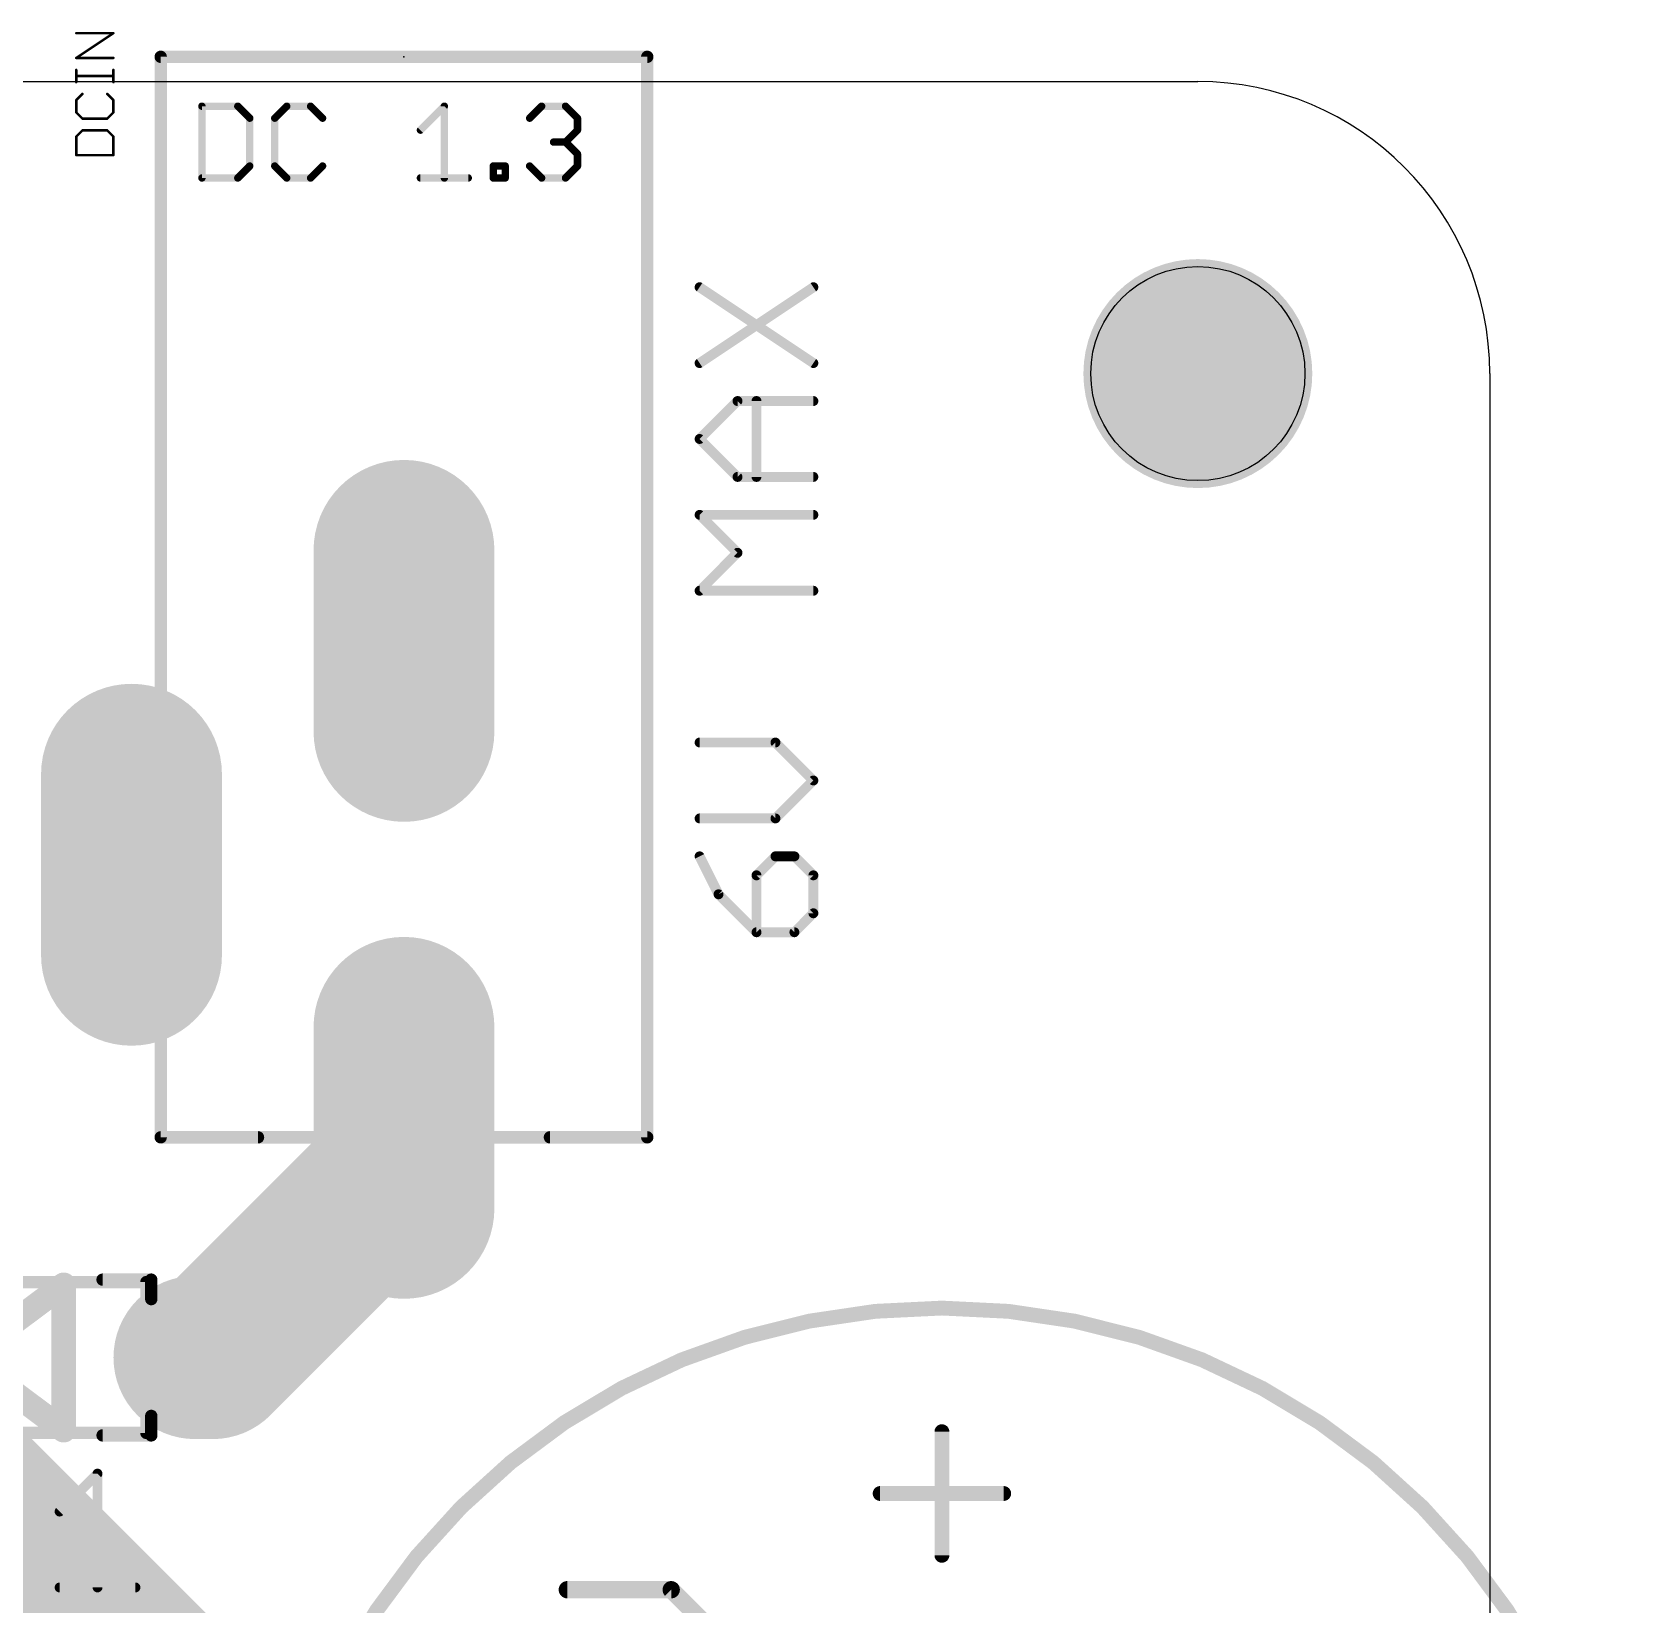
# Model space of a CAD drawing. Extents: x 0 to 46.4, y -16.3 to 38.5.
# Drawn here: x 30.02 to 46.43, y 22.36 to 38.51 of the extents above; entities that cross this region are included whole.
import ezdxf

# ---------------------------------------------------------------- set-up
doc = ezdxf.new("R2010")
doc.units = 0
for name, color, linetype in [('1', 12, 'CONTINUOUS'), ('17', 110, 'CONTINUOUS'), ('20', 53, 'CONTINUOUS'), ('21', 40, 'CONTINUOUS'), ('23', 53, 'CONTINUOUS'), ('27', 253, 'CONTINUOUS'), ('29', 253, 'CONTINUOUS'), ('51', 253, 'CONTINUOUS')]:
    doc.layers.add(name, color=color, linetype=linetype)

# ---------------------------------------------------------------- blocks, each defined once
blk = doc.blocks.new('LONGP100')
at = {"const_width": 1}
blk.add_lwpolyline([(-0.5, 0), (0.5, 0)], dxfattribs=at)
at = {"const_width": 0.5}
for points in [[(-0.5, 0.25, 1), (-0.5, -0.25)], [(0.5, -0.25, 1), (0.5, 0.25)]]:
    blk.add_lwpolyline(points, format="xyb", dxfattribs=at)
blk = doc.blocks.new('ROUNDP')
at = {"const_width": 0.5}
blk.add_lwpolyline([(0, -0.25, 1), (0, 0.25, 1), (0, -0.25)], format="xyb", dxfattribs=at)
blk = doc.blocks.new('RECT')
blk.add_solid([(-0.5, -0.5), (0.5, -0.5), (-0.5, 0.5), (0.5, 0.5)])

msp = doc.modelspace()

# ---------------------------------------------------------------- linework, layer by layer
at = {"layer": '1', "const_width": 1.6764}
for points in [[(33.842, 26.857), (33.842, 27.354)], [(31.877, 24.892), (33.842, 26.857)], [(31.932, 20.955), (27.995, 24.892)], [(31.695, 24.892), (31.877, 24.892)]]:
    msp.add_lwpolyline(points, dxfattribs=at)
at = {"layer": '1', "const_width": 0.8382}
for points in [[(34.2611, 27.354, 1), (33.4229, 27.354)], [(34.1383, 26.5607, 1), (33.5457, 27.1533)], [(33.4229, 26.857, 1), (34.2611, 26.857)], [(31.695, 25.3111, 1), (31.695, 24.4729)], [(31.5807, 25.1883, 1), (32.1733, 24.5957)], [(31.877, 24.4729, 1), (31.877, 25.3111)]]:
    msp.add_lwpolyline(points, format="xyb", dxfattribs=at)
at = {"layer": '20'}
for p, q in [((3, 38), (42, 38)), ((45, 35), (45, 3))]:
    msp.add_line(p, q, dxfattribs=at)
msp.add_circle((42, 35), 1.1, dxfattribs=at)
msp.add_arc((42, 35), 3, 0, 90, dxfattribs=at)
at = {"layer": '21'}
for points, const_width in [([(31.342, 38.2858, 1), (31.342, 38.2223)], 0.0635), ([(31.3738, 38.254, 1), (31.3103, 38.254)], 0.0635), ([(36.3738, 38.254, 1), (36.3102, 38.254)], 0.0635), ([(36.342, 38.2223, 1), (36.342, 38.2858)], 0.0635), ([(36.8939, 35.9085, 1), (36.8657, 35.8662)], 0.0508), ([(38.0633, 35.8662, 1), (38.0351, 35.9085)], 0.0508), ([(36.8657, 35.1289, 1), (36.8939, 35.0867)], 0.0508), ([(38.0351, 35.0867, 1), (38.0633, 35.1289)], 0.0508), ([(37.2696, 34.7434, 1), (37.2696, 34.6926)], 0.0508), ([(37.2876, 34.7, 1), (37.2516, 34.7359)], 0.0508), ([(37.4899, 34.718, 1), (37.4391, 34.718)], 0.0508), ([(38.0492, 34.6926, 1), (38.0492, 34.7434)], 0.0508), ([(36.8978, 34.3461, 1), (36.8618, 34.3102)], 0.0508), ([(36.8618, 34.3461, 1), (36.8978, 34.3102)], 0.0508), ([(37.2696, 33.9638, 1), (37.2696, 33.913)], 0.0508), ([(37.2516, 33.9204, 1), (37.2876, 33.9563)], 0.0508), ([(38.0492, 33.913, 1), (38.0492, 33.9638)], 0.0508), ([(37.4391, 33.9384, 1), (37.4899, 33.9384)], 0.0508), ([(36.8978, 33.5665, 1), (36.8618, 33.5306)], 0.0508), ([(36.8798, 33.574, 1), (36.8798, 33.5232)], 0.0508), ([(38.0492, 33.5232, 1), (38.0492, 33.574)], 0.0508), ([(37.2876, 33.1408, 1), (37.2516, 33.1767)], 0.0508), ([(37.2516, 33.1408, 1), (37.2876, 33.1767)], 0.0508), ([(36.8618, 32.787, 1), (36.8978, 32.751)], 0.0508), ([(36.8798, 32.7944, 1), (36.8798, 32.7436)], 0.0508), ([(38.0492, 32.7436, 1), (38.0492, 32.7944)], 0.0508), ([(36.8798, 31.2352, 1), (36.8798, 31.1844)], 0.0508), ([(37.6774, 31.2278, 1), (37.6414, 31.1918)], 0.0508), ([(37.6594, 31.1844, 1), (37.6594, 31.2352)], 0.0508), ([(38.0672, 30.802, 1), (38.0312, 30.838)], 0.0508), ([(38.0312, 30.802, 1), (38.0672, 30.838)], 0.0508), ([(36.8798, 30.4556, 1), (36.8798, 30.4048)], 0.0508), ([(37.6414, 30.4482, 1), (37.6774, 30.4122)], 0.0508), ([(37.6594, 30.4048, 1), (37.6594, 30.4556)], 0.0508), ([(36.9025, 30.0518, 1), (36.8571, 30.029)], 0.0508), ([(37.6594, 30.0658, 1), (37.6594, 30.015)], 0.0508), ([(37.6774, 30.0224, 1), (37.6414, 30.0584)], 0.0508), ([(37.8723, 30.0584, 1), (37.8363, 30.0224)], 0.0508), ([(37.8543, 30.015, 1), (37.8543, 30.0658)], 0.0508), ([(37.4465, 29.8635, 1), (37.4825, 29.8275)], 0.0508), ([(37.4899, 29.8455, 1), (37.4391, 29.8455)], 0.0508), ([(38.0746, 29.8455, 1), (38.0238, 29.8455)], 0.0508), ([(38.0312, 29.8275, 1), (38.0672, 29.8635)], 0.0508), ([(37.0927, 29.6686, 1), (37.0567, 29.6326)], 0.0508), ([(37.052, 29.6392, 1), (37.0974, 29.662)], 0.0508), ([(38.0238, 29.4557, 1), (38.0746, 29.4557)], 0.0508), ([(38.0672, 29.4377, 1), (38.0312, 29.4737)], 0.0508), ([(37.4645, 29.2862, 1), (37.4645, 29.2354)], 0.0508), ([(37.4391, 29.2608, 1), (37.4899, 29.2608)], 0.0508), ([(37.4465, 29.2428, 1), (37.4825, 29.2788)], 0.0508), ([(37.8363, 29.2788, 1), (37.8723, 29.2428)], 0.0508), ([(37.8543, 29.2354, 1), (37.8543, 29.2862)], 0.0508), ([(31.342, 27.1857, 1), (31.342, 27.1223)], 0.0635), ([(31.3103, 27.154, 1), (31.3738, 27.154)], 0.0635), ([(32.342, 27.1223, 1), (32.342, 27.1857)], 0.0635), ([(35.342, 27.1857, 1), (35.342, 27.1223)], 0.0635), ([(36.3102, 27.154, 1), (36.3738, 27.154)], 0.0635), ([(36.342, 27.1223, 1), (36.342, 27.1857)], 0.0635), ([(30.4085, 25.638, 1), (30.2815, 25.638)], 0.127), ([(30.383, 25.5871, 1), (30.307, 25.6889)], 0.127), ([(30.745, 25.7237, 1), (30.745, 25.6603)], 0.0635), ([(31.2767, 25.692, 1), (31.2133, 25.692)], 0.0635), ([(31.245, 25.6603, 1), (31.245, 25.7237)], 0.0635), ([(31.2133, 25.492, 1), (31.2767, 25.492)], 0.0635), ([(39.37, 11.43, 1), (39.37, 25.4, 1), (39.37, 11.43)], 0.1524), ([(31.2767, 24.292, 1), (31.2133, 24.292)], 0.0635), ([(30.2815, 24.146, 1), (30.4085, 24.146)], 0.127), ([(30.307, 24.0951, 1), (30.383, 24.1969)], 0.127), ([(30.745, 24.1238, 1), (30.745, 24.0603)], 0.0635), ([(31.245, 24.0603, 1), (31.245, 24.1238)], 0.0635), ([(39.4081, 24.13, 1), (39.3319, 24.13)], 0.0762), ([(31.2133, 24.092, 1), (31.2767, 24.092)], 0.0635), ([(30.7184, 23.6992, 1), (30.6676, 23.6992)], 0.0508), ([(30.711, 23.6812, 1), (30.675, 23.7172)], 0.0508), ([(38.735, 23.5331, 1), (38.735, 23.4569)], 0.0762), ([(40.005, 23.4569, 1), (40.005, 23.5331)], 0.0762), ([(30.2852, 23.3274, 1), (30.3212, 23.2914)], 0.0508), ([(39.3319, 22.86, 1), (39.4081, 22.86)], 0.0762), ([(30.3032, 22.5552, 1), (30.3032, 22.5044)], 0.0508), ([(30.6676, 22.5298, 1), (30.7184, 22.5298)], 0.0508), ([(31.0828, 22.5044, 1), (31.0828, 22.5552)], 0.0508)]:
    msp.add_lwpolyline(points, format="xyb", dxfattribs=dict(at, const_width=const_width))
for points, const_width in [([(31.342, 27.154), (31.342, 38.254)], 0.127), ([(36.342, 38.254), (31.342, 38.254)], 0.127), ([(36.342, 27.154), (36.342, 38.254)], 0.127), ([(36.8798, 35.1078), (38.0492, 35.8874)], 0.1016), ([(36.8798, 35.8874), (38.0492, 35.1078)], 0.1016), ([(36.8798, 34.3282), (37.2696, 34.718)], 0.1016), ([(37.2696, 34.718), (38.0492, 34.718)], 0.1016), ([(37.4645, 33.9384), (37.4645, 34.718)], 0.1016), ([(37.2696, 33.9384), (36.8798, 34.3282)], 0.1016), ([(38.0492, 33.9384), (37.2696, 33.9384)], 0.1016), ([(37.2696, 33.1588), (36.8798, 33.5486)], 0.1016), ([(36.8798, 33.5486), (38.0492, 33.5486)], 0.1016), ([(36.8798, 32.769), (37.2696, 33.1588)], 0.1016), ([(38.0492, 32.769), (36.8798, 32.769)], 0.1016), ([(37.6594, 31.2098), (36.8798, 31.2098)], 0.1016), ([(38.0492, 30.82), (37.6594, 31.2098)], 0.1016), ([(37.6594, 30.4302), (38.0492, 30.82)], 0.1016), ([(36.8798, 30.4302), (37.6594, 30.4302)], 0.1016), ([(36.8798, 30.0404), (37.0747, 29.6506)], 0.1016), ([(37.6594, 30.0404), (37.4645, 29.8455)], 0.1016), ([(37.8543, 30.0404), (37.6594, 30.0404)], 0.1016), ([(38.0492, 29.8455), (37.8543, 30.0404)], 0.1016), ([(37.4645, 29.8455), (37.4645, 29.2608)], 0.1016), ([(38.0492, 29.4557), (38.0492, 29.8455)], 0.1016), ([(37.0747, 29.6506), (37.4645, 29.2608)], 0.1016), ([(37.8543, 29.2608), (38.0492, 29.4557)], 0.1016), ([(37.4645, 29.2608), (37.8543, 29.2608)], 0.1016), ([(32.342, 27.154), (31.342, 27.154)], 0.127), ([(36.342, 27.154), (35.342, 27.154)], 0.127), ([(29.345, 24.892), (30.345, 25.638)], 0.254), ([(30.345, 25.638), (30.345, 24.146)], 0.254), ([(31.245, 25.692), (30.745, 25.692)], 0.127), ([(31.245, 25.492), (31.245, 25.692)], 0.127), ([(30.345, 24.146), (29.345, 24.892)], 0.254), ([(31.245, 24.292), (31.245, 24.092)], 0.127), ([(31.245, 24.092), (30.745, 24.092)], 0.127), ([(39.37, 24.13), (39.37, 22.86)], 0.1524), ([(30.3032, 23.3094), (30.693, 23.6992)], 0.1016), ([(30.693, 23.6992), (30.693, 22.5298)], 0.1016), ([(38.735, 23.495), (40.005, 23.495)], 0.1524), ([(30.3032, 22.5298), (31.0828, 22.5298)], 0.1016)]:
    msp.add_lwpolyline(points, dxfattribs=dict(at, const_width=const_width))
at = {"layer": '23'}
msp.add_point((33.842, 38.254), dxfattribs=at)
at = {"layer": '27'}
for points, const_width in [([(30.4744, 38.5031, 1), (30.4744, 38.4904)], 0.0127), ([(30.8592, 38.4914, 1), (30.8522, 38.502)], 0.0127), ([(30.8557, 38.4904, 1), (30.8557, 38.5031)], 0.0127), ([(30.4744, 38.2488, 1), (30.4744, 38.2361)], 0.0127), ([(30.4709, 38.2478, 1), (30.4779, 38.2372)], 0.0127), ([(30.8557, 38.2361, 1), (30.8557, 38.2488)], 0.0127), ([(30.4807, 38.1201, 1), (30.468, 38.1201)], 0.0127), ([(30.8621, 38.1201, 1), (30.8494, 38.1201)], 0.0127), ([(30.4744, 38.0629, 1), (30.4744, 38.0502)], 0.0127), ([(30.468, 37.993, 1), (30.4807, 37.993)], 0.0127), ([(30.8494, 37.993, 1), (30.8621, 37.993)], 0.0127), ([(30.8557, 38.0502, 1), (30.8557, 38.0629)], 0.0127), ([(30.4807, 37.8095, 1), (30.468, 37.8095)], 0.0127), ([(30.4699, 37.814, 1), (30.4789, 37.805)], 0.0127), ([(30.5424, 37.8685, 1), (30.5334, 37.8775)], 0.0127), ([(30.7966, 37.8775, 1), (30.7877, 37.8685)], 0.0127), ([(30.8621, 37.8095, 1), (30.8494, 37.8095)], 0.0127), ([(30.8512, 37.805, 1), (30.8602, 37.814)], 0.0127), ([(30.4789, 37.6869, 1), (30.4699, 37.6779)], 0.0127), ([(30.468, 37.6824, 1), (30.4807, 37.6824)], 0.0127), ([(30.5379, 37.6252, 1), (30.5379, 37.6125)], 0.0127), ([(30.5334, 37.6143, 1), (30.5424, 37.6233)], 0.0127), ([(30.7877, 37.6233, 1), (30.7966, 37.6143)], 0.0127), ([(30.7921, 37.6125, 1), (30.7921, 37.6252)], 0.0127), ([(30.8494, 37.6824, 1), (30.8621, 37.6824)], 0.0127), ([(30.8602, 37.6779, 1), (30.8512, 37.6869)], 0.0127), ([(30.4807, 37.4353, 1), (30.468, 37.4353)], 0.0127), ([(30.4699, 37.4398, 1), (30.4789, 37.4308)], 0.0127), ([(30.5379, 37.5052, 1), (30.5379, 37.4925)], 0.0127), ([(30.5424, 37.4943, 1), (30.5334, 37.5033)], 0.0127), ([(30.7966, 37.5033, 1), (30.7877, 37.4943)], 0.0127), ([(30.7921, 37.4925, 1), (30.7921, 37.5052)], 0.0127), ([(30.8621, 37.4353, 1), (30.8494, 37.4353)], 0.0127), ([(30.8512, 37.4308, 1), (30.8602, 37.4398)], 0.0127), ([(30.4744, 37.251, 1), (30.4744, 37.2383)], 0.0127), ([(30.8557, 37.2383, 1), (30.8557, 37.251)], 0.0127), ([(30.468, 37.2446, 1), (30.4807, 37.2446)], 0.0127), ([(30.8494, 37.2446, 1), (30.8621, 37.2446)], 0.0127), ([(35.5205, 22.5509, 1), (35.5205, 22.462)], 0.0889), ([(36.6197, 22.5379, 1), (36.5568, 22.475)], 0.0889), ([(36.5882, 22.462, 1), (36.5882, 22.5509)], 0.0889)]:
    msp.add_lwpolyline(points, format="xyb", dxfattribs=dict(at, const_width=const_width))
for points, const_width in [([(30.4744, 38.2425), (30.8557, 38.4967)], 0.0254), ([(30.8557, 38.4967), (30.4744, 38.4967)], 0.0254), ([(30.8557, 38.2425), (30.4744, 38.2425)], 0.0254), ([(30.4744, 37.993), (30.4744, 38.1201)], 0.0254), ([(30.8557, 37.993), (30.8557, 38.1201)], 0.0254), ([(30.8557, 38.0566), (30.4744, 38.0566)], 0.0254), ([(30.5379, 37.873), (30.4744, 37.8095)], 0.0254), ([(30.4744, 37.8095), (30.4744, 37.6824)], 0.0254), ([(30.8557, 37.8095), (30.7921, 37.873)], 0.0254), ([(30.8557, 37.6824), (30.8557, 37.8095)], 0.0254), ([(30.4744, 37.6824), (30.5379, 37.6188)], 0.0254), ([(30.5379, 37.6188), (30.7921, 37.6188)], 0.0254), ([(30.7921, 37.6188), (30.8557, 37.6824)], 0.0254), ([(30.5379, 37.4988), (30.4744, 37.4353)], 0.0254), ([(30.4744, 37.4353), (30.4744, 37.2446)], 0.0254), ([(30.7921, 37.4988), (30.5379, 37.4988)], 0.0254), ([(30.8557, 37.4353), (30.7921, 37.4988)], 0.0254), ([(30.8557, 37.2446), (30.8557, 37.4353)], 0.0254), ([(30.4744, 37.2446), (30.8557, 37.2446)], 0.0254), ([(36.5882, 22.5064), (35.5205, 22.5064)], 0.1778), ([(37.1221, 21.9726), (36.5882, 22.5064)], 0.1778)]:
    msp.add_lwpolyline(points, dxfattribs=dict(at, const_width=const_width))
at = {"layer": '29', "const_width": 1.1762}
msp.add_lwpolyline([(42, 34.4119, 1), (42, 35.5881, 1), (42, 34.4119)], format="xyb", dxfattribs=at)
at = {"layer": '51'}
for points, const_width in [([(31.342, 38.2858, 1), (31.342, 38.2223)], 0.0635), ([(31.3738, 38.254, 1), (31.3103, 38.254)], 0.0635), ([(36.3738, 38.254, 1), (36.3102, 38.254)], 0.0635), ([(36.342, 38.2223, 1), (36.342, 38.2858)], 0.0635), ([(31.7658, 37.7656, 1), (31.7658, 37.7275)], 0.0381), ([(31.7849, 37.7465, 1), (31.7468, 37.7465)], 0.0381), ([(32.1479, 37.76, 1), (32.121, 37.7331)], 0.0381), ([(32.1344, 37.7275, 1), (32.1344, 37.7656)], 0.0381), ([(32.6371, 37.7656, 1), (32.6371, 37.7275)], 0.0381), ([(32.6506, 37.7331, 1), (32.6236, 37.76)], 0.0381), ([(32.8963, 37.76, 1), (32.8694, 37.7331)], 0.0381), ([(32.8828, 37.7275, 1), (32.8828, 37.7656)], 0.0381), ([(34.2759, 37.7465, 1), (34.2378, 37.7465)], 0.0381), ([(34.2703, 37.7331, 1), (34.2433, 37.76)], 0.0381), ([(35.2566, 37.7656, 1), (35.2566, 37.7275)], 0.0381), ([(35.27, 37.7331, 1), (35.2431, 37.76)], 0.0381), ([(35.5158, 37.76, 1), (35.4888, 37.7331)], 0.0381), ([(35.5023, 37.7275, 1), (35.5023, 37.7656)], 0.0381), ([(32.2764, 37.6237, 1), (32.2383, 37.6237)], 0.0381), ([(32.2438, 37.6102, 1), (32.2708, 37.6371)], 0.0381), ([(32.5333, 37.6237, 1), (32.4952, 37.6237)], 0.0381), ([(32.5008, 37.6371, 1), (32.5277, 37.6102)], 0.0381), ([(32.9922, 37.6102, 1), (33.0192, 37.6371)], 0.0381), ([(35.1202, 37.6371, 1), (35.1472, 37.6102)], 0.0381), ([(35.6442, 37.6237, 1), (35.6061, 37.6237)], 0.0381), ([(35.6117, 37.6102, 1), (35.6386, 37.6371)], 0.0381), ([(33.9976, 37.5143, 1), (34.0245, 37.4873)], 0.0381), ([(35.6061, 37.5008, 1), (35.6442, 37.5008)], 0.0381), ([(35.6386, 37.4873, 1), (35.6117, 37.5143)], 0.0381), ([(35.3794, 37.397, 1), (35.3794, 37.3589)], 0.0381), ([(35.5158, 37.3914, 1), (35.4888, 37.3644)], 0.0381), ([(35.4888, 37.3914, 1), (35.5158, 37.3644)], 0.0381), ([(35.5023, 37.3589, 1), (35.5023, 37.397)], 0.0381), ([(35.6442, 37.255, 1), (35.6061, 37.255)], 0.0381), ([(35.6117, 37.2416, 1), (35.6386, 37.2685)], 0.0381), ([(32.2383, 37.1322, 1), (32.2764, 37.1322)], 0.0381), ([(32.2708, 37.1187, 1), (32.2438, 37.1456)], 0.0381), ([(32.4952, 37.1322, 1), (32.5333, 37.1322)], 0.0381), ([(32.5277, 37.1456, 1), (32.5008, 37.1187)], 0.0381), ([(33.0192, 37.1187, 1), (32.9922, 37.1456)], 0.0381), ([(34.7785, 37.1322, 1), (34.7404, 37.1322)], 0.0381), ([(34.7595, 37.1512, 1), (34.7595, 37.1131)], 0.0381), ([(34.9014, 37.1322, 1), (34.8633, 37.1322)], 0.0381), ([(34.8823, 37.1131, 1), (34.8823, 37.1512)], 0.0381), ([(35.1472, 37.1456, 1), (35.1202, 37.1187)], 0.0381), ([(35.6061, 37.1322, 1), (35.6442, 37.1322)], 0.0381), ([(35.6386, 37.1187, 1), (35.6117, 37.1456)], 0.0381), ([(31.7658, 37.0284, 1), (31.7658, 36.9903)], 0.0381), ([(31.7468, 37.0093, 1), (31.7849, 37.0093)], 0.0381), ([(32.121, 37.0228, 1), (32.1479, 36.9958)], 0.0381), ([(32.1344, 36.9903, 1), (32.1344, 37.0284)], 0.0381), ([(32.6371, 37.0284, 1), (32.6371, 36.9903)], 0.0381), ([(32.6236, 36.9958, 1), (32.6506, 37.0228)], 0.0381), ([(32.8694, 37.0228, 1), (32.8963, 36.9958)], 0.0381), ([(32.8828, 36.9903, 1), (32.8828, 37.0284)], 0.0381), ([(34.0111, 37.0284, 1), (34.0111, 36.9903)], 0.0381), ([(34.2378, 37.0093, 1), (34.2759, 37.0093)], 0.0381), ([(34.5025, 36.9903, 1), (34.5025, 37.0284)], 0.0381), ([(34.7595, 37.0284, 1), (34.7595, 36.9903)], 0.0381), ([(34.7404, 37.0093, 1), (34.7785, 37.0093)], 0.0381), ([(34.8633, 37.0093, 1), (34.9014, 37.0093)], 0.0381), ([(34.8823, 36.9903, 1), (34.8823, 37.0284)], 0.0381), ([(35.2566, 37.0284, 1), (35.2566, 36.9903)], 0.0381), ([(35.2431, 36.9958, 1), (35.27, 37.0228)], 0.0381), ([(35.4888, 37.0228, 1), (35.5158, 36.9958)], 0.0381), ([(35.5023, 36.9903, 1), (35.5023, 37.0284)], 0.0381), ([(31.342, 27.1857, 1), (31.342, 27.1223)], 0.0635), ([(31.3103, 27.154, 1), (31.3738, 27.154)], 0.0635), ([(36.3102, 27.154, 1), (36.3738, 27.154)], 0.0635), ([(36.342, 27.1223, 1), (36.342, 27.1857)], 0.0635), ([(31.2267, 25.667, 1), (31.1633, 25.667)], 0.0635), ([(31.195, 25.6353, 1), (31.195, 25.6988)], 0.0635), ([(31.1633, 24.117, 1), (31.2267, 24.117)], 0.0635), ([(31.195, 24.0853, 1), (31.195, 24.1487)], 0.0635)]:
    msp.add_lwpolyline(points, format="xyb", dxfattribs=dict(at, const_width=const_width))
for points, const_width in [([(31.342, 27.154), (31.342, 38.254)], 0.127), ([(36.342, 38.254), (31.342, 38.254)], 0.127), ([(36.342, 27.154), (36.342, 38.254)], 0.127), ([(31.7658, 37.7465), (31.7658, 37.0093)], 0.0762), ([(32.1344, 37.7465), (31.7658, 37.7465)], 0.0762), ([(32.2573, 37.6237), (32.1344, 37.7465)], 0.0762), ([(32.6371, 37.7465), (32.5142, 37.6237)], 0.0762), ([(32.8828, 37.7465), (32.6371, 37.7465)], 0.0762), ([(33.0057, 37.6237), (32.8828, 37.7465)], 0.0762), ([(34.0111, 37.5008), (34.2568, 37.7465)], 0.0762), ([(34.2568, 37.7465), (34.2568, 37.0093)], 0.0762), ([(35.1337, 37.6237), (35.2566, 37.7465)], 0.0762), ([(35.2566, 37.7465), (35.5023, 37.7465)], 0.0762), ([(35.5023, 37.7465), (35.6252, 37.6237)], 0.0762), ([(32.2573, 37.1322), (32.2573, 37.6237)], 0.0762), ([(32.5142, 37.6237), (32.5142, 37.1322)], 0.0762), ([(35.6252, 37.6237), (35.6252, 37.5008)], 0.0762), ([(35.6252, 37.5008), (35.5023, 37.3779)], 0.0762), ([(35.5023, 37.3779), (35.3794, 37.3779)], 0.0762), ([(35.5023, 37.3779), (35.6252, 37.255)], 0.0762), ([(35.6252, 37.255), (35.6252, 37.1322)], 0.0762), ([(32.1344, 37.0093), (32.2573, 37.1322)], 0.0762), ([(32.5142, 37.1322), (32.6371, 37.0093)], 0.0762), ([(32.8828, 37.0093), (33.0057, 37.1322)], 0.0762), ([(34.7595, 37.0093), (34.7595, 37.1322)], 0.0762), ([(34.7595, 37.1322), (34.8823, 37.1322)], 0.0762), ([(34.8823, 37.1322), (34.8823, 37.0093)], 0.0762), ([(35.2566, 37.0093), (35.1337, 37.1322)], 0.0762), ([(35.6252, 37.1322), (35.5023, 37.0093)], 0.0762), ([(31.7658, 37.0093), (32.1344, 37.0093)], 0.0762), ([(32.6371, 37.0093), (32.8828, 37.0093)], 0.0762), ([(34.0111, 37.0093), (34.5025, 37.0093)], 0.0762), ([(34.8823, 37.0093), (34.7595, 37.0093)], 0.0762), ([(35.5023, 37.0093), (35.2566, 37.0093)], 0.0762), ([(36.342, 27.154), (31.342, 27.154)], 0.127), ([(28.495, 25.667), (31.195, 25.667)], 0.127), ([(31.195, 25.667), (31.195, 24.117)], 0.127), ([(31.195, 24.117), (28.495, 24.117)], 0.127)]:
    msp.add_lwpolyline(points, dxfattribs=dict(at, const_width=const_width))

# ---------------------------------------------------------------- block references
at = {"layer": '1', "xscale": 0.7, "yscale": 1.2, "rotation": 90}
msp.add_blockref('RECT', (31.695, 24.892), dxfattribs=at)
at = {"layer": '17', "xscale": 1.7064, "yscale": 1.7064, "rotation": 270}
for name, p in [('LONGP100', (33.842, 32.254)), ('ROUNDP', (33.842, 32.254)), ('LONGP100', (31.042, 29.954)), ('ROUNDP', (31.042, 29.954)), ('LONGP100', (33.842, 27.354)), ('ROUNDP', (33.842, 27.354))]:
    msp.add_blockref(name, p, dxfattribs=at)
at = {"layer": '29'}
for name, p, xscale, yscale, rotation in [('LONGP100', (33.842, 32.254), 1.8588, 1.8588, 270), ('LONGP100', (31.042, 29.954), 1.8588, 1.8588, 270), ('LONGP100', (33.842, 27.354), 1.8588, 1.8588, 270), ('RECT', (31.695, 24.892), 0.8524, 1.3524, 90)]:
    msp.add_blockref(name, p, dxfattribs=dict(at, xscale=xscale, yscale=yscale, rotation=rotation))

doc.saveas('drawing.dxf')
